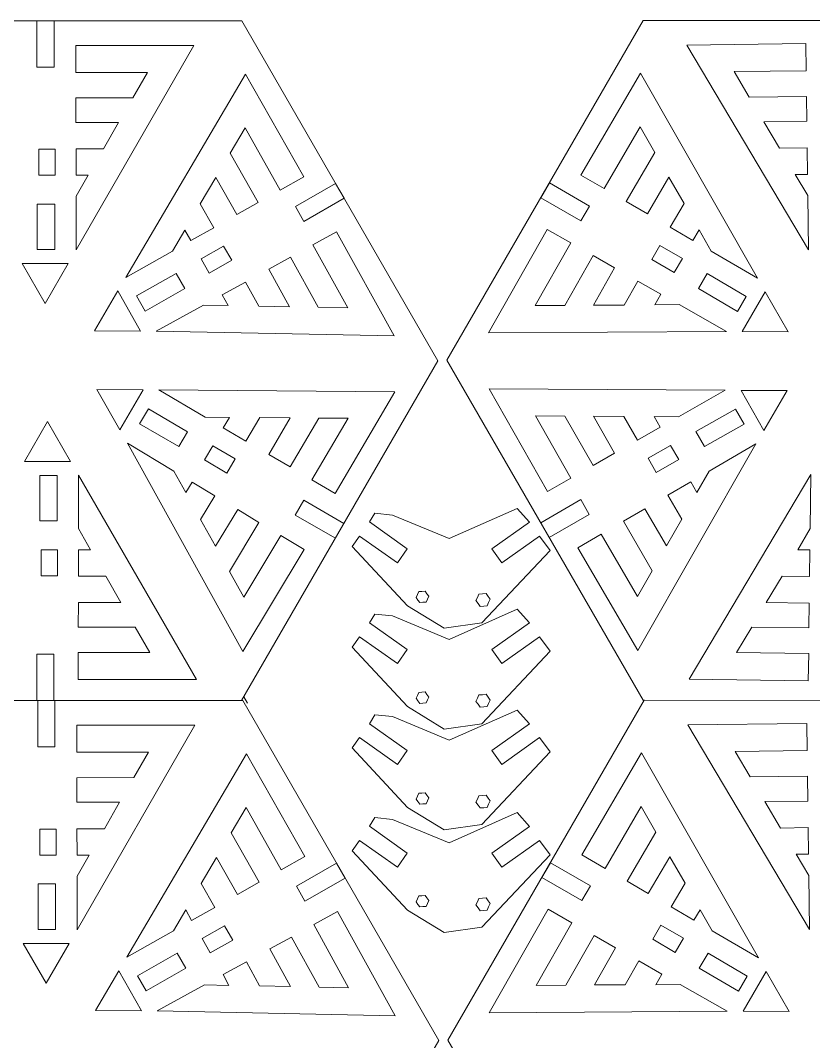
# Model space of a CAD drawing. Header units: inches. Extents: x -12.5 to 16.2, y -9.8 to 11.8.
# Drawn here: x 4.04 to 12, y 0.95 to 11.2 of the extents above; entities that cross this region are included whole.
import ezdxf

# ---------------------------------------------------------------- set-up
doc = ezdxf.new("R2010")
doc.units = ezdxf.units.IN
doc.header["$MEASUREMENT"] = 0
doc.layers.add('frame', color=7, linetype='Continuous')
doc.layers.add('Layer 3', color=7, linetype='Continuous')

msp = doc.modelspace()

# ---------------------------------------------------------------- linework, layer by layer
at = {"layer": 'frame', "color": 1, "lineweight": 9}
for points in [[(4.204, 10.733), (4.376, 10.733), (4.376, 11.197), (4.204, 11.197), (4.204, 10.733)], [(4.202, 4.376), (4.374, 4.376), (4.374, 4.84), (4.202, 4.84), (4.202, 4.376)], [(4.214, 3.911), (4.385, 3.911), (4.385, 4.376), (4.214, 4.376), (4.214, 3.911)]]:
    msp.add_lwpolyline(points, close=True, dxfattribs=at)
at = {"layer": 'frame', "color": 5, "lineweight": 9}
for points in [[(4.223, 9.647), (4.387, 9.647), (4.387, 9.908), (4.223, 9.908), (4.223, 9.647)], [(4.208, 8.902), (4.383, 8.902), (4.383, 9.357), (4.208, 9.357), (4.208, 8.902)], [(4.233, 6.179), (4.407, 6.179), (4.407, 6.635), (4.233, 6.635), (4.233, 6.179)], [(4.247, 5.629), (4.412, 5.629), (4.412, 5.89), (4.247, 5.89), (4.247, 5.629)], [(4.233, 2.825), (4.397, 2.825), (4.397, 3.086), (4.233, 3.086), (4.233, 2.825)], [(4.218, 2.08), (4.392, 2.08), (4.392, 2.536), (4.218, 2.536), (4.218, 2.08)]]:
    msp.add_lwpolyline(points, close=True, dxfattribs=at)
at = {"layer": 'frame', "color": 250, "lineweight": 9}
for points in [[(2.321, 11.198), (2.321, 11.198), (6.259, 11.196), (6.259, 11.196), (6.259, 11.196), (6.259, 11.196), (8.227, 7.785), (8.227, 7.785), (8.227, 7.785), (8.227, 7.785), (6.257, 4.375), (6.257, 4.375), (6.257, 4.375), (6.257, 4.375), (2.318, 4.376), (2.318, 4.376), (2.318, 4.376), (2.318, 4.376), (0.35, 7.788), (0.35, 7.788), (0.35, 7.788), (0.35, 7.788), (2.321, 11.198), (2.321, 11.198)], [(10.288, 11.201), (10.288, 11.201), (14.227, 11.2), (14.227, 11.2), (14.227, 11.2), (14.227, 11.2), (16.195, 7.788), (16.195, 7.788), (16.195, 7.788), (16.195, 7.788), (14.224, 4.378), (14.224, 4.378), (14.224, 4.378), (14.224, 4.378), (10.286, 4.38), (10.286, 4.38), (10.286, 4.38), (10.286, 4.38), (8.318, 7.791), (8.318, 7.791), (8.318, 7.791), (8.318, 7.791), (10.288, 11.201), (10.288, 11.201)], [(2.33, 4.376), (2.33, 4.376), (6.269, 4.375), (6.269, 4.375), (6.269, 4.375), (6.269, 4.375), (8.237, 0.964), (8.237, 0.964), (8.237, 0.964), (8.237, 0.964), (6.266, -2.447), (6.266, -2.447), (6.266, -2.447), (6.266, -2.447), (2.328, -2.445), (2.328, -2.445), (2.328, -2.445), (2.328, -2.445), (0.36, 0.966), (0.36, 0.966), (0.36, 0.966), (0.36, 0.966), (2.33, 4.376), (2.33, 4.376)], [(10.298, 4.38), (10.298, 4.38), (14.236, 4.378), (14.236, 4.378), (14.236, 4.378), (14.236, 4.378), (16.204, 0.967), (16.204, 0.967), (16.204, 0.967), (16.204, 0.967), (14.234, -2.443), (14.234, -2.443), (14.234, -2.443), (14.234, -2.443), (10.296, -2.442), (10.296, -2.442), (10.296, -2.442), (10.296, -2.442), (8.328, 0.969), (8.328, 0.969), (8.328, 0.969), (8.328, 0.969), (10.298, 4.38), (10.298, 4.38)]]:
    msp.add_open_spline(points, degree=3, knots=[0, 0, 0, 0, 0.142857, 0.142857, 0.142857, 0.142857, 0.285714, 0.285714, 0.285714, 0.285714, 0.428571, 0.428571, 0.428571, 0.428571, 0.571429, 0.571429, 0.571429, 0.571429, 0.714286, 0.714286, 0.714286, 0.714286, 1, 1, 1, 1], dxfattribs=at)
for points in [[(6.259, 11.196), (6.259, 11.196), (6.258, 11.195), (6.258, 11.195)], [(10.288, 11.201), (10.288, 11.201), (10.29, 11.198), (10.29, 11.198)], [(6.28, 4.414), (6.28, 4.414), (6.317, 4.35), (6.317, 4.35)], [(6.269, 4.375), (6.269, 4.375), (6.268, 4.373), (6.268, 4.373)], [(10.298, 4.38), (10.298, 4.38), (10.3, 4.377), (10.3, 4.377)]]:
    msp.add_open_spline(points, degree=3, dxfattribs=at)
at = {"layer": 'frame', "color": 5, "lineweight": 9}
for points in [[(10.726, 10.954), (10.726, 10.954), (11.92, 10.968), (11.92, 10.968)], [(11.924, 10.696), (11.924, 10.696), (11.92, 10.968), (11.92, 10.968)], [(5.78, 10.951), (5.78, 10.951), (4.595, 10.949), (4.595, 10.949)], [(4.596, 10.679), (4.596, 10.679), (4.595, 10.949), (4.595, 10.949)], [(5.78, 10.951), (5.78, 10.951), (4.598, 8.898), (4.598, 8.898)], [(10.726, 10.954), (10.726, 10.954), (11.946, 8.9), (11.946, 8.9)], [(6.298, 10.663), (6.298, 10.663), (5.095, 8.622), (5.095, 8.622)], [(6.298, 10.663), (6.298, 10.663), (6.881, 9.632), (6.881, 9.632)], [(10.259, 10.673), (10.259, 10.673), (9.662, 9.649), (9.662, 9.649)], [(10.259, 10.673), (10.259, 10.673), (11.435, 8.616), (11.435, 8.616)], [(4.596, 10.177), (4.596, 10.177), (4.596, 10.424), (4.596, 10.424)], [(4.596, 10.424), (4.596, 10.424), (5.166, 10.424), (5.166, 10.424)], [(11.927, 10.439), (11.927, 10.439), (11.352, 10.431), (11.352, 10.431)], [(11.93, 10.189), (11.93, 10.189), (11.927, 10.439), (11.927, 10.439)], [(4.596, 10.177), (4.596, 10.177), (5.024, 10.177), (5.024, 10.177)], [(5.024, 10.177), (5.024, 10.177), (4.871, 9.912), (4.871, 9.912)], [(11.93, 10.189), (11.93, 10.189), (11.499, 10.184), (11.499, 10.184)], [(11.499, 10.184), (11.499, 10.184), (11.656, 9.919), (11.656, 9.919)], [(4.597, 9.647), (4.597, 9.647), (4.597, 9.912), (4.597, 9.912)], [(4.597, 9.912), (4.597, 9.912), (4.871, 9.912), (4.871, 9.912)], [(6.424, 9.373), (6.424, 9.373), (6.143, 9.87), (6.143, 9.87)], [(10.116, 9.385), (10.116, 9.385), (10.404, 9.877), (10.404, 9.877)], [(11.933, 9.922), (11.933, 9.922), (11.656, 9.919), (11.656, 9.919)], [(11.936, 9.656), (11.936, 9.656), (11.933, 9.922), (11.933, 9.922)], [(4.719, 9.647), (4.719, 9.647), (4.597, 9.436), (4.597, 9.436)], [(4.597, 9.647), (4.597, 9.647), (4.719, 9.647), (4.719, 9.647)], [(9.896, 9.513), (9.896, 9.513), (9.662, 9.649), (9.662, 9.649)], [(11.936, 9.656), (11.936, 9.656), (11.814, 9.654), (11.814, 9.654)], [(11.814, 9.654), (11.814, 9.654), (11.939, 9.443), (11.939, 9.443)], [(5.998, 9.624), (5.998, 9.624), (5.843, 9.36), (5.843, 9.36)], [(6.209, 9.252), (6.209, 9.252), (5.998, 9.624), (5.998, 9.624)], [(6.646, 9.499), (6.646, 9.499), (6.881, 9.632), (6.881, 9.632)], [(10.33, 9.26), (10.33, 9.26), (10.545, 9.629), (10.545, 9.629)], [(10.545, 9.629), (10.545, 9.629), (10.697, 9.364), (10.697, 9.364)], [(4.598, 8.898), (4.598, 8.898), (4.597, 9.436), (4.597, 9.436)], [(11.946, 8.9), (11.946, 8.9), (11.939, 9.443), (11.939, 9.443)], [(5.978, 9.121), (5.978, 9.121), (5.843, 9.36), (5.843, 9.36)], [(6.209, 9.252), (6.209, 9.252), (6.424, 9.373), (6.424, 9.373)], [(10.33, 9.26), (10.33, 9.26), (10.116, 9.385), (10.116, 9.385)], [(10.559, 9.127), (10.559, 9.127), (10.697, 9.364), (10.697, 9.364)], [(5.748, 8.991), (5.748, 8.991), (5.978, 9.121), (5.978, 9.121)], [(10.787, 8.993), (10.787, 8.993), (10.559, 9.127), (10.559, 9.127)], [(5.688, 9.097), (5.688, 9.097), (5.564, 8.887), (5.564, 8.887)], [(5.748, 8.991), (5.748, 8.991), (5.688, 9.097), (5.688, 9.097)], [(6.974, 8.949), (6.974, 8.949), (7.212, 9.081), (7.212, 9.081)], [(7.788, 8.035), (7.788, 8.035), (7.212, 9.081), (7.212, 9.081)], [(8.734, 8.065), (8.734, 8.065), (9.324, 9.103), (9.324, 9.103)], [(9.561, 8.968), (9.561, 8.968), (9.324, 9.103), (9.324, 9.103)], [(10.787, 8.993), (10.787, 8.993), (10.848, 9.099), (10.848, 9.099)], [(10.848, 9.099), (10.848, 9.099), (10.969, 8.887), (10.969, 8.887)], [(5.095, 8.622), (5.095, 8.622), (5.564, 8.887), (5.564, 8.887)], [(6.53, 8.705), (6.53, 8.705), (6.748, 8.825), (6.748, 8.825)], [(6.748, 8.825), (6.748, 8.825), (7.025, 8.322), (7.025, 8.322)], [(9.785, 8.841), (9.785, 8.841), (9.5, 8.341), (9.5, 8.341)], [(10.001, 8.718), (10.001, 8.718), (9.785, 8.841), (9.785, 8.841)], [(11.435, 8.616), (11.435, 8.616), (10.969, 8.887), (10.969, 8.887)], [(4.057, 8.761), (4.057, 8.761), (4.288, 8.36), (4.288, 8.36)], [(4.057, 8.761), (4.057, 8.761), (4.519, 8.761), (4.519, 8.761)], [(4.519, 8.761), (4.519, 8.761), (4.288, 8.36), (4.288, 8.36)], [(10.001, 8.718), (10.001, 8.718), (9.788, 8.343), (9.788, 8.343)], [(6.53, 8.705), (6.53, 8.705), (6.738, 8.327), (6.738, 8.327)], [(6.062, 8.447), (6.062, 8.447), (6.296, 8.576), (6.296, 8.576)], [(6.296, 8.576), (6.296, 8.576), (6.43, 8.333), (6.43, 8.333)], [(10.233, 8.586), (10.233, 8.586), (10.096, 8.345), (10.096, 8.345)], [(10.465, 8.454), (10.465, 8.454), (10.233, 8.586), (10.233, 8.586)], [(5.015, 8.486), (5.015, 8.486), (4.781, 8.087), (4.781, 8.087)], [(5.243, 8.084), (5.243, 8.084), (5.015, 8.486), (5.015, 8.486)], [(6.062, 8.447), (6.062, 8.447), (6.122, 8.34), (6.122, 8.34)], [(10.465, 8.454), (10.465, 8.454), (10.404, 8.347), (10.404, 8.347)], [(11.279, 8.079), (11.279, 8.079), (11.513, 8.478), (11.513, 8.478)], [(11.513, 8.478), (11.513, 8.478), (11.742, 8.076), (11.742, 8.076)], [(5.401, 8.082), (5.401, 8.082), (5.876, 8.344), (5.876, 8.344)], [(6.122, 8.34), (6.122, 8.34), (5.876, 8.344), (5.876, 8.344)], [(6.738, 8.327), (6.738, 8.327), (6.43, 8.333), (6.43, 8.333)], [(9.788, 8.343), (9.788, 8.343), (10.096, 8.345), (10.096, 8.345)], [(10.404, 8.347), (10.404, 8.347), (10.65, 8.349), (10.65, 8.349)], [(11.122, 8.08), (11.122, 8.08), (10.65, 8.349), (10.65, 8.349)], [(5.243, 8.084), (5.243, 8.084), (4.781, 8.087), (4.781, 8.087)], [(7.788, 8.035), (7.788, 8.035), (5.401, 8.082), (5.401, 8.082)], [(8.734, 8.065), (8.734, 8.065), (11.122, 8.08), (11.122, 8.08)], [(11.279, 8.079), (11.279, 8.079), (11.742, 8.076), (11.742, 8.076)], [(5.036, 7.094), (5.036, 7.094), (4.807, 7.496), (4.807, 7.496)], [(5.27, 7.493), (5.27, 7.493), (4.807, 7.496), (4.807, 7.496)], [(5.036, 7.094), (5.036, 7.094), (5.27, 7.493), (5.27, 7.493)], [(7.797, 7.475), (7.797, 7.475), (5.428, 7.493), (5.428, 7.493)], [(5.428, 7.493), (5.428, 7.493), (5.892, 7.22), (5.892, 7.22)], [(8.742, 7.505), (8.742, 7.505), (11.111, 7.49), (11.111, 7.49)], [(8.742, 7.505), (8.742, 7.505), (9.328, 6.475), (9.328, 6.475)], [(11.111, 7.49), (11.111, 7.49), (10.643, 7.224), (10.643, 7.224)], [(11.269, 7.489), (11.269, 7.489), (11.731, 7.486), (11.731, 7.486)], [(11.497, 7.087), (11.497, 7.087), (11.269, 7.489), (11.269, 7.489)], [(11.497, 7.087), (11.497, 7.087), (11.731, 7.486), (11.731, 7.486)], [(7.797, 7.475), (7.797, 7.475), (7.197, 6.454), (7.197, 6.454)], [(4.081, 6.776), (4.081, 6.776), (4.312, 7.177), (4.312, 7.177)], [(4.543, 6.776), (4.543, 6.776), (4.312, 7.177), (4.312, 7.177)], [(6.136, 7.218), (6.136, 7.218), (5.892, 7.22), (5.892, 7.22)], [(6.074, 7.113), (6.074, 7.113), (6.136, 7.218), (6.136, 7.218)], [(6.302, 6.979), (6.302, 6.979), (6.441, 7.216), (6.441, 7.216)], [(6.747, 7.214), (6.747, 7.214), (6.441, 7.216), (6.441, 7.216)], [(6.531, 6.845), (6.531, 6.845), (6.747, 7.214), (6.747, 7.214)], [(6.744, 6.72), (6.744, 6.72), (7.033, 7.211), (7.033, 7.211)], [(9.784, 6.735), (9.784, 6.735), (9.502, 7.231), (9.502, 7.231)], [(9.788, 7.229), (9.788, 7.229), (10.094, 7.227), (10.094, 7.227)], [(9.999, 6.858), (9.999, 6.858), (9.788, 7.229), (9.788, 7.229)], [(10.229, 6.989), (10.229, 6.989), (10.094, 7.227), (10.094, 7.227)], [(10.399, 7.225), (10.399, 7.225), (10.643, 7.224), (10.643, 7.224)], [(10.459, 7.119), (10.459, 7.119), (10.399, 7.225), (10.399, 7.225)], [(6.074, 7.113), (6.074, 7.113), (6.302, 6.979), (6.302, 6.979)], [(10.459, 7.119), (10.459, 7.119), (10.229, 6.989), (10.229, 6.989)], [(6.27, 4.868), (6.27, 4.868), (5.114, 6.958), (5.114, 6.958)], [(5.114, 6.958), (5.114, 6.958), (5.579, 6.678), (5.579, 6.678)], [(10.233, 4.877), (10.233, 4.877), (11.417, 6.951), (11.417, 6.951)], [(11.417, 6.951), (11.417, 6.951), (10.948, 6.677), (10.948, 6.677)], [(4.081, 6.776), (4.081, 6.776), (4.543, 6.776), (4.543, 6.776)], [(6.531, 6.845), (6.531, 6.845), (6.744, 6.72), (6.744, 6.72)], [(9.999, 6.858), (9.999, 6.858), (9.784, 6.735), (9.784, 6.735)], [(5.698, 6.463), (5.698, 6.463), (5.579, 6.678), (5.579, 6.678)], [(10.827, 6.464), (10.827, 6.464), (10.948, 6.677), (10.948, 6.677)], [(5.804, 4.586), (5.804, 4.586), (4.622, 6.639), (4.622, 6.639)], [(4.622, 6.639), (4.622, 6.639), (4.622, 6.101), (4.622, 6.101)], [(5.762, 6.568), (5.762, 6.568), (5.698, 6.463), (5.698, 6.463)], [(5.762, 6.568), (5.762, 6.568), (5.99, 6.43), (5.99, 6.43)], [(6.964, 6.59), (6.964, 6.59), (7.197, 6.454), (7.197, 6.454)], [(9.562, 6.609), (9.562, 6.609), (9.328, 6.475), (9.328, 6.475)], [(10.765, 6.57), (10.765, 6.57), (10.534, 6.436), (10.534, 6.436)], [(10.75, 4.59), (10.75, 4.59), (11.97, 6.643), (11.97, 6.643)], [(10.765, 6.57), (10.765, 6.57), (10.827, 6.464), (10.827, 6.464)], [(11.97, 6.643), (11.97, 6.643), (11.963, 6.101), (11.963, 6.101)], [(5.99, 6.43), (5.99, 6.43), (5.847, 6.193), (5.847, 6.193)], [(10.534, 6.436), (10.534, 6.436), (10.674, 6.197), (10.674, 6.197)], [(6.219, 6.293), (6.219, 6.293), (5.997, 5.924), (5.997, 5.924)], [(6.219, 6.293), (6.219, 6.293), (6.432, 6.164), (6.432, 6.164)], [(10.304, 6.301), (10.304, 6.301), (10.089, 6.176), (10.089, 6.176)], [(10.304, 6.301), (10.304, 6.301), (10.521, 5.929), (10.521, 5.929)], [(5.997, 5.924), (5.997, 5.924), (5.847, 6.193), (5.847, 6.193)], [(6.432, 6.164), (6.432, 6.164), (6.136, 5.672), (6.136, 5.672)], [(10.089, 6.176), (10.089, 6.176), (10.378, 5.679), (10.378, 5.679)], [(10.521, 5.929), (10.521, 5.929), (10.674, 6.197), (10.674, 6.197)], [(4.743, 5.89), (4.743, 5.89), (4.622, 6.101), (4.622, 6.101)], [(9.866, 6.046), (9.866, 6.046), (9.631, 5.909), (9.631, 5.909)], [(11.838, 5.889), (11.838, 5.889), (11.963, 6.101), (11.963, 6.101)], [(6.653, 6.031), (6.653, 6.031), (6.886, 5.891), (6.886, 5.891)], [(4.621, 5.89), (4.621, 5.89), (4.621, 5.625), (4.621, 5.625)], [(4.621, 5.89), (4.621, 5.89), (4.743, 5.89), (4.743, 5.89)], [(6.27, 4.868), (6.27, 4.868), (6.886, 5.891), (6.886, 5.891)], [(10.233, 4.877), (10.233, 4.877), (9.631, 5.909), (9.631, 5.909)], [(11.96, 5.888), (11.96, 5.888), (11.838, 5.889), (11.838, 5.889)], [(11.96, 5.888), (11.96, 5.888), (11.957, 5.621), (11.957, 5.621)], [(4.621, 5.625), (4.621, 5.625), (4.895, 5.625), (4.895, 5.625)], [(5.048, 5.36), (5.048, 5.36), (4.895, 5.625), (4.895, 5.625)], [(11.523, 5.36), (11.523, 5.36), (11.681, 5.625), (11.681, 5.625)], [(11.957, 5.621), (11.957, 5.621), (11.681, 5.625), (11.681, 5.625)], [(4.621, 5.36), (4.621, 5.36), (4.62, 5.113), (4.62, 5.113)], [(4.621, 5.36), (4.621, 5.36), (5.048, 5.36), (5.048, 5.36)], [(11.954, 5.354), (11.954, 5.354), (11.523, 5.36), (11.523, 5.36)], [(11.954, 5.354), (11.954, 5.354), (11.951, 5.105), (11.951, 5.105)], [(4.62, 5.113), (4.62, 5.113), (5.19, 5.113), (5.19, 5.113)], [(11.951, 5.105), (11.951, 5.105), (11.376, 5.112), (11.376, 5.112)], [(4.62, 4.858), (4.62, 4.858), (4.619, 4.588), (4.619, 4.588)], [(11.948, 4.848), (11.948, 4.848), (11.944, 4.575), (11.944, 4.575)], [(5.804, 4.586), (5.804, 4.586), (4.619, 4.588), (4.619, 4.588)], [(10.75, 4.59), (10.75, 4.59), (11.944, 4.575), (11.944, 4.575)], [(5.789, 4.129), (5.789, 4.129), (4.605, 4.128), (4.605, 4.128)], [(4.605, 3.858), (4.605, 3.858), (4.605, 4.128), (4.605, 4.128)], [(5.789, 4.129), (5.789, 4.129), (4.608, 2.076), (4.608, 2.076)], [(10.736, 4.132), (10.736, 4.132), (11.93, 4.147), (11.93, 4.147)], [(10.736, 4.132), (10.736, 4.132), (11.955, 2.079), (11.955, 2.079)], [(11.933, 3.875), (11.933, 3.875), (11.93, 4.147), (11.93, 4.147)], [(6.308, 3.841), (6.308, 3.841), (5.105, 1.801), (5.105, 1.801)], [(6.308, 3.841), (6.308, 3.841), (6.891, 2.81), (6.891, 2.81)], [(10.269, 3.851), (10.269, 3.851), (9.672, 2.828), (9.672, 2.828)], [(10.269, 3.851), (10.269, 3.851), (11.444, 1.794), (11.444, 1.794)], [(4.606, 3.602), (4.606, 3.602), (5.176, 3.603), (5.176, 3.603)], [(4.606, 3.355), (4.606, 3.355), (4.606, 3.602), (4.606, 3.602)], [(11.936, 3.617), (11.936, 3.617), (11.362, 3.61), (11.362, 3.61)], [(11.939, 3.368), (11.939, 3.368), (11.936, 3.617), (11.936, 3.617)], [(4.606, 3.355), (4.606, 3.355), (5.033, 3.356), (5.033, 3.356)], [(5.033, 3.356), (5.033, 3.356), (4.881, 3.09), (4.881, 3.09)], [(11.939, 3.368), (11.939, 3.368), (11.508, 3.363), (11.508, 3.363)], [(11.508, 3.363), (11.508, 3.363), (11.666, 3.097), (11.666, 3.097)], [(4.607, 2.826), (4.607, 2.826), (4.606, 3.09), (4.606, 3.09)], [(4.606, 3.09), (4.606, 3.09), (4.881, 3.09), (4.881, 3.09)], [(11.943, 3.101), (11.943, 3.101), (11.666, 3.097), (11.666, 3.097)], [(11.946, 2.834), (11.946, 2.834), (11.943, 3.101), (11.943, 3.101)], [(6.433, 2.552), (6.433, 2.552), (6.153, 3.048), (6.153, 3.048)], [(10.126, 2.563), (10.126, 2.563), (10.413, 3.056), (10.413, 3.056)], [(4.729, 2.826), (4.729, 2.826), (4.607, 2.615), (4.607, 2.615)], [(4.607, 2.826), (4.607, 2.826), (4.729, 2.826), (4.729, 2.826)], [(6.008, 2.802), (6.008, 2.802), (5.853, 2.539), (5.853, 2.539)], [(6.218, 2.43), (6.218, 2.43), (6.008, 2.802), (6.008, 2.802)], [(6.656, 2.677), (6.656, 2.677), (6.891, 2.81), (6.891, 2.81)], [(9.905, 2.692), (9.905, 2.692), (9.672, 2.828), (9.672, 2.828)], [(10.339, 2.439), (10.339, 2.439), (10.555, 2.808), (10.555, 2.808)], [(10.555, 2.808), (10.555, 2.808), (10.707, 2.542), (10.707, 2.542)], [(11.946, 2.834), (11.946, 2.834), (11.823, 2.833), (11.823, 2.833)], [(11.823, 2.833), (11.823, 2.833), (11.949, 2.622), (11.949, 2.622)], [(4.608, 2.076), (4.608, 2.076), (4.607, 2.615), (4.607, 2.615)], [(10.339, 2.439), (10.339, 2.439), (10.126, 2.563), (10.126, 2.563)], [(11.955, 2.079), (11.955, 2.079), (11.949, 2.622), (11.949, 2.622)], [(5.988, 2.3), (5.988, 2.3), (5.853, 2.539), (5.853, 2.539)], [(6.218, 2.43), (6.218, 2.43), (6.433, 2.552), (6.433, 2.552)], [(10.568, 2.305), (10.568, 2.305), (10.707, 2.542), (10.707, 2.542)], [(5.697, 2.276), (5.697, 2.276), (5.574, 2.066), (5.574, 2.066)], [(5.757, 2.169), (5.757, 2.169), (5.697, 2.276), (5.697, 2.276)], [(5.757, 2.169), (5.757, 2.169), (5.988, 2.3), (5.988, 2.3)], [(6.983, 2.128), (6.983, 2.128), (7.222, 2.259), (7.222, 2.259)], [(7.798, 1.213), (7.798, 1.213), (7.222, 2.259), (7.222, 2.259)], [(8.743, 1.243), (8.743, 1.243), (9.334, 2.281), (9.334, 2.281)], [(9.57, 2.147), (9.57, 2.147), (9.334, 2.281), (9.334, 2.281)], [(10.797, 2.172), (10.797, 2.172), (10.568, 2.305), (10.568, 2.305)], [(10.797, 2.172), (10.797, 2.172), (10.858, 2.277), (10.858, 2.277)], [(10.858, 2.277), (10.858, 2.277), (10.979, 2.066), (10.979, 2.066)], [(5.105, 1.801), (5.105, 1.801), (5.574, 2.066), (5.574, 2.066)], [(11.444, 1.794), (11.444, 1.794), (10.979, 2.066), (10.979, 2.066)], [(6.54, 1.883), (6.54, 1.883), (6.758, 2.003), (6.758, 2.003)], [(6.758, 2.003), (6.758, 2.003), (7.035, 1.5), (7.035, 1.5)], [(9.794, 2.019), (9.794, 2.019), (9.51, 1.52), (9.51, 1.52)], [(10.011, 1.896), (10.011, 1.896), (9.794, 2.019), (9.794, 2.019)], [(4.066, 1.939), (4.066, 1.939), (4.298, 1.539), (4.298, 1.539)], [(4.066, 1.939), (4.066, 1.939), (4.529, 1.939), (4.529, 1.939)], [(4.529, 1.939), (4.529, 1.939), (4.298, 1.539), (4.298, 1.539)], [(6.54, 1.883), (6.54, 1.883), (6.748, 1.506), (6.748, 1.506)], [(10.011, 1.896), (10.011, 1.896), (9.798, 1.522), (9.798, 1.522)], [(6.072, 1.626), (6.072, 1.626), (6.306, 1.754), (6.306, 1.754)], [(6.306, 1.754), (6.306, 1.754), (6.439, 1.512), (6.439, 1.512)], [(10.243, 1.764), (10.243, 1.764), (10.106, 1.523), (10.106, 1.523)], [(10.475, 1.632), (10.475, 1.632), (10.243, 1.764), (10.243, 1.764)], [(5.025, 1.664), (5.025, 1.664), (4.791, 1.265), (4.791, 1.265)], [(5.253, 1.262), (5.253, 1.262), (5.025, 1.664), (5.025, 1.664)], [(11.289, 1.258), (11.289, 1.258), (11.522, 1.657), (11.522, 1.657)], [(11.522, 1.657), (11.522, 1.657), (11.751, 1.255), (11.751, 1.255)], [(6.072, 1.626), (6.072, 1.626), (6.131, 1.518), (6.131, 1.518)], [(10.475, 1.632), (10.475, 1.632), (10.414, 1.525), (10.414, 1.525)], [(5.41, 1.261), (5.41, 1.261), (5.886, 1.523), (5.886, 1.523)], [(6.131, 1.518), (6.131, 1.518), (5.886, 1.523), (5.886, 1.523)], [(6.748, 1.506), (6.748, 1.506), (6.439, 1.512), (6.439, 1.512)], [(9.798, 1.522), (9.798, 1.522), (10.106, 1.523), (10.106, 1.523)], [(10.414, 1.525), (10.414, 1.525), (10.66, 1.527), (10.66, 1.527)], [(11.131, 1.259), (11.131, 1.259), (10.66, 1.527), (10.66, 1.527)], [(5.253, 1.262), (5.253, 1.262), (4.791, 1.265), (4.791, 1.265)], [(7.798, 1.213), (7.798, 1.213), (5.41, 1.261), (5.41, 1.261)], [(8.743, 1.243), (8.743, 1.243), (11.131, 1.259), (11.131, 1.259)], [(11.289, 1.258), (11.289, 1.258), (11.751, 1.255), (11.751, 1.255)]]:
    msp.add_open_spline(points, degree=3, dxfattribs=at)
for points, knots in [([(4.596, 10.679), (4.596, 10.679), (5.313, 10.68), (5.313, 10.68), (5.313, 10.68), (5.313, 10.68), (5.166, 10.424), (5.166, 10.424)], [0, 0, 0, 0, 0.333333, 0.333333, 0.333333, 0.333333, 1, 1, 1, 1]), ([(11.924, 10.696), (11.924, 10.696), (11.2, 10.687), (11.2, 10.687), (11.2, 10.687), (11.2, 10.687), (11.352, 10.431), (11.352, 10.431)], [0, 0, 0, 0, 0.333333, 0.333333, 0.333333, 0.333333, 1, 1, 1, 1]), ([(6.646, 9.499), (6.646, 9.499), (6.293, 10.124), (6.293, 10.124), (6.293, 10.124), (6.293, 10.124), (6.143, 9.87), (6.143, 9.87)], [0, 0, 0, 0, 0.333333, 0.333333, 0.333333, 0.333333, 1, 1, 1, 1]), ([(9.896, 9.513), (9.896, 9.513), (10.257, 10.133), (10.257, 10.133), (10.257, 10.133), (10.257, 10.133), (10.404, 9.877), (10.404, 9.877)], [0, 0, 0, 0, 0.333333, 0.333333, 0.333333, 0.333333, 1, 1, 1, 1]), ([(5.932, 8.665), (5.932, 8.665), (5.851, 8.808), (5.851, 8.808), (5.851, 8.808), (5.851, 8.808), (6.078, 8.937), (6.078, 8.937), (6.078, 8.937), (6.078, 8.937), (6.159, 8.794), (6.159, 8.794), (6.159, 8.794), (6.159, 8.794), (5.932, 8.665), (5.932, 8.665)], [0, 0, 0, 0, 0.2, 0.2, 0.2, 0.2, 0.4, 0.4, 0.4, 0.4, 0.6, 0.6, 0.6, 0.6, 1, 1, 1, 1]), ([(6.974, 8.949), (6.974, 8.949), (7.323, 8.316), (7.323, 8.316), (7.323, 8.316), (7.323, 8.316), (7.025, 8.322), (7.025, 8.322)], [0, 0, 0, 0, 0.333333, 0.333333, 0.333333, 0.333333, 1, 1, 1, 1]), ([(9.561, 8.968), (9.561, 8.968), (9.203, 8.339), (9.203, 8.339), (9.203, 8.339), (9.203, 8.339), (9.5, 8.341), (9.5, 8.341)], [0, 0, 0, 0, 0.333333, 0.333333, 0.333333, 0.333333, 1, 1, 1, 1]), ([(10.598, 8.67), (10.598, 8.67), (10.681, 8.812), (10.681, 8.812), (10.681, 8.812), (10.681, 8.812), (10.456, 8.944), (10.456, 8.944), (10.456, 8.944), (10.456, 8.944), (10.373, 8.802), (10.373, 8.802), (10.373, 8.802), (10.373, 8.802), (10.598, 8.67), (10.598, 8.67)], [0, 0, 0, 0, 0.2, 0.2, 0.2, 0.2, 0.4, 0.4, 0.4, 0.4, 0.6, 0.6, 0.6, 0.6, 1, 1, 1, 1]), ([(5.291, 8.285), (5.291, 8.285), (5.205, 8.437), (5.205, 8.437), (5.205, 8.437), (5.205, 8.437), (5.602, 8.661), (5.602, 8.661), (5.602, 8.661), (5.602, 8.661), (5.688, 8.51), (5.688, 8.51), (5.688, 8.51), (5.688, 8.51), (5.291, 8.285), (5.291, 8.285)], [0, 0, 0, 0, 0.2, 0.2, 0.2, 0.2, 0.4, 0.4, 0.4, 0.4, 0.6, 0.6, 0.6, 0.6, 1, 1, 1, 1]), ([(11.234, 8.281), (11.234, 8.281), (11.322, 8.432), (11.322, 8.432), (11.322, 8.432), (11.322, 8.432), (10.929, 8.662), (10.929, 8.662), (10.929, 8.662), (10.929, 8.662), (10.841, 8.512), (10.841, 8.512), (10.841, 8.512), (10.841, 8.512), (11.234, 8.281), (11.234, 8.281)], [0, 0, 0, 0, 0.2, 0.2, 0.2, 0.2, 0.4, 0.4, 0.4, 0.4, 0.6, 0.6, 0.6, 0.6, 1, 1, 1, 1]), ([(5.235, 7.154), (5.235, 7.154), (5.323, 7.304), (5.323, 7.304), (5.323, 7.304), (5.323, 7.304), (5.716, 7.074), (5.716, 7.074), (5.716, 7.074), (5.716, 7.074), (5.628, 6.924), (5.628, 6.924), (5.628, 6.924), (5.628, 6.924), (5.235, 7.154), (5.235, 7.154)], [0, 0, 0, 0, 0.2, 0.2, 0.2, 0.2, 0.4, 0.4, 0.4, 0.4, 0.6, 0.6, 0.6, 0.6, 1, 1, 1, 1]), ([(11.3, 7.149), (11.3, 7.149), (11.214, 7.301), (11.214, 7.301), (11.214, 7.301), (11.214, 7.301), (10.817, 7.076), (10.817, 7.076), (10.817, 7.076), (10.817, 7.076), (10.903, 6.924), (10.903, 6.924), (10.903, 6.924), (10.903, 6.924), (11.3, 7.149), (11.3, 7.149)], [0, 0, 0, 0, 0.2, 0.2, 0.2, 0.2, 0.4, 0.4, 0.4, 0.4, 0.6, 0.6, 0.6, 0.6, 1, 1, 1, 1]), ([(6.964, 6.59), (6.964, 6.59), (7.328, 7.209), (7.328, 7.209), (7.328, 7.209), (7.328, 7.209), (7.033, 7.211), (7.033, 7.211)], [0, 0, 0, 0, 0.333333, 0.333333, 0.333333, 0.333333, 1, 1, 1, 1]), ([(9.562, 6.609), (9.562, 6.609), (9.207, 7.233), (9.207, 7.233), (9.207, 7.233), (9.207, 7.233), (9.502, 7.231), (9.502, 7.231)], [0, 0, 0, 0, 0.333333, 0.333333, 0.333333, 0.333333, 1, 1, 1, 1]), ([(5.885, 6.79), (5.885, 6.79), (5.968, 6.932), (5.968, 6.932), (5.968, 6.932), (5.968, 6.932), (6.194, 6.8), (6.194, 6.8), (6.194, 6.8), (6.194, 6.8), (6.11, 6.658), (6.11, 6.658), (6.11, 6.658), (6.11, 6.658), (5.885, 6.79), (5.885, 6.79)], [0, 0, 0, 0, 0.2, 0.2, 0.2, 0.2, 0.4, 0.4, 0.4, 0.4, 0.6, 0.6, 0.6, 0.6, 1, 1, 1, 1]), ([(10.644, 6.794), (10.644, 6.794), (10.563, 6.937), (10.563, 6.937), (10.563, 6.937), (10.563, 6.937), (10.336, 6.808), (10.336, 6.808), (10.336, 6.808), (10.336, 6.808), (10.417, 6.665), (10.417, 6.665), (10.417, 6.665), (10.417, 6.665), (10.644, 6.794), (10.644, 6.794)], [0, 0, 0, 0, 0.2, 0.2, 0.2, 0.2, 0.4, 0.4, 0.4, 0.4, 0.6, 0.6, 0.6, 0.6, 1, 1, 1, 1]), ([(9.866, 6.046), (9.866, 6.046), (10.231, 5.421), (10.231, 5.421), (10.231, 5.421), (10.231, 5.421), (10.378, 5.679), (10.378, 5.679)], [0, 0, 0, 0, 0.333333, 0.333333, 0.333333, 0.333333, 1, 1, 1, 1]), ([(6.653, 6.031), (6.653, 6.031), (6.28, 5.412), (6.28, 5.412), (6.28, 5.412), (6.28, 5.412), (6.136, 5.672), (6.136, 5.672)], [0, 0, 0, 0, 0.333333, 0.333333, 0.333333, 0.333333, 1, 1, 1, 1]), ([(4.62, 4.858), (4.62, 4.858), (5.337, 4.857), (5.337, 4.857), (5.337, 4.857), (5.337, 4.857), (5.19, 5.113), (5.19, 5.113)], [0, 0, 0, 0, 0.333333, 0.333333, 0.333333, 0.333333, 1, 1, 1, 1]), ([(11.948, 4.848), (11.948, 4.848), (11.224, 4.857), (11.224, 4.857), (11.224, 4.857), (11.224, 4.857), (11.376, 5.112), (11.376, 5.112)], [0, 0, 0, 0, 0.333333, 0.333333, 0.333333, 0.333333, 1, 1, 1, 1]), ([(4.605, 3.858), (4.605, 3.858), (5.323, 3.859), (5.323, 3.859), (5.323, 3.859), (5.323, 3.859), (5.176, 3.603), (5.176, 3.603)], [0, 0, 0, 0, 0.333333, 0.333333, 0.333333, 0.333333, 1, 1, 1, 1]), ([(11.933, 3.875), (11.933, 3.875), (11.21, 3.866), (11.21, 3.866), (11.21, 3.866), (11.21, 3.866), (11.362, 3.61), (11.362, 3.61)], [0, 0, 0, 0, 0.333333, 0.333333, 0.333333, 0.333333, 1, 1, 1, 1]), ([(6.656, 2.677), (6.656, 2.677), (6.303, 3.302), (6.303, 3.302), (6.303, 3.302), (6.303, 3.302), (6.153, 3.048), (6.153, 3.048)], [0, 0, 0, 0, 0.333333, 0.333333, 0.333333, 0.333333, 1, 1, 1, 1]), ([(9.905, 2.692), (9.905, 2.692), (10.267, 3.312), (10.267, 3.312), (10.267, 3.312), (10.267, 3.312), (10.413, 3.056), (10.413, 3.056)], [0, 0, 0, 0, 0.333333, 0.333333, 0.333333, 0.333333, 1, 1, 1, 1]), ([(5.942, 1.844), (5.942, 1.844), (5.861, 1.987), (5.861, 1.987), (5.861, 1.987), (5.861, 1.987), (6.088, 2.116), (6.088, 2.116), (6.088, 2.116), (6.088, 2.116), (6.169, 1.973), (6.169, 1.973), (6.169, 1.973), (6.169, 1.973), (5.942, 1.844), (5.942, 1.844)], [0, 0, 0, 0, 0.2, 0.2, 0.2, 0.2, 0.4, 0.4, 0.4, 0.4, 0.6, 0.6, 0.6, 0.6, 1, 1, 1, 1]), ([(6.983, 2.128), (6.983, 2.128), (7.332, 1.494), (7.332, 1.494), (7.332, 1.494), (7.332, 1.494), (7.035, 1.5), (7.035, 1.5)], [0, 0, 0, 0, 0.333333, 0.333333, 0.333333, 0.333333, 1, 1, 1, 1]), ([(9.57, 2.147), (9.57, 2.147), (9.213, 1.518), (9.213, 1.518), (9.213, 1.518), (9.213, 1.518), (9.51, 1.52), (9.51, 1.52)], [0, 0, 0, 0, 0.333333, 0.333333, 0.333333, 0.333333, 1, 1, 1, 1]), ([(10.608, 1.849), (10.608, 1.849), (10.691, 1.991), (10.691, 1.991), (10.691, 1.991), (10.691, 1.991), (10.466, 2.123), (10.466, 2.123), (10.466, 2.123), (10.466, 2.123), (10.383, 1.981), (10.383, 1.981), (10.383, 1.981), (10.383, 1.981), (10.608, 1.849), (10.608, 1.849)], [0, 0, 0, 0, 0.2, 0.2, 0.2, 0.2, 0.4, 0.4, 0.4, 0.4, 0.6, 0.6, 0.6, 0.6, 1, 1, 1, 1]), ([(5.301, 1.464), (5.301, 1.464), (5.215, 1.615), (5.215, 1.615), (5.215, 1.615), (5.215, 1.615), (5.611, 1.84), (5.611, 1.84), (5.611, 1.84), (5.611, 1.84), (5.697, 1.689), (5.697, 1.689), (5.697, 1.689), (5.697, 1.689), (5.301, 1.464), (5.301, 1.464)], [0, 0, 0, 0, 0.2, 0.2, 0.2, 0.2, 0.4, 0.4, 0.4, 0.4, 0.6, 0.6, 0.6, 0.6, 1, 1, 1, 1]), ([(11.244, 1.46), (11.244, 1.46), (11.332, 1.61), (11.332, 1.61), (11.332, 1.61), (11.332, 1.61), (10.938, 1.84), (10.938, 1.84), (10.938, 1.84), (10.938, 1.84), (10.85, 1.69), (10.85, 1.69), (10.85, 1.69), (10.85, 1.69), (11.244, 1.46), (11.244, 1.46)], [0, 0, 0, 0, 0.2, 0.2, 0.2, 0.2, 0.4, 0.4, 0.4, 0.4, 0.6, 0.6, 0.6, 0.6, 1, 1, 1, 1])]:
    msp.add_open_spline(points, degree=3, knots=knots, dxfattribs=at)
at = {"layer": 'frame', "color": 1, "lineweight": 9}
for points in [[(7.2, 9.565), (7.2, 9.565), (7.286, 9.416), (7.286, 9.416), (7.286, 9.416), (7.286, 9.416), (6.884, 9.184), (6.884, 9.184), (6.884, 9.184), (6.884, 9.184), (6.798, 9.333), (6.798, 9.333), (6.798, 9.333), (6.798, 9.333), (7.2, 9.565), (7.2, 9.565)], [(9.748, 9.338), (9.748, 9.338), (9.662, 9.19), (9.662, 9.19), (9.662, 9.19), (9.662, 9.19), (9.26, 9.422), (9.26, 9.422), (9.26, 9.422), (9.26, 9.422), (9.346, 9.57), (9.346, 9.57), (9.346, 9.57), (9.346, 9.57), (9.748, 9.338), (9.748, 9.338)], [(7.285, 6.154), (7.285, 6.154), (7.199, 6.006), (7.199, 6.006), (7.199, 6.006), (7.199, 6.006), (6.797, 6.238), (6.797, 6.238), (6.797, 6.238), (6.797, 6.238), (6.883, 6.386), (6.883, 6.386), (6.883, 6.386), (6.883, 6.386), (7.285, 6.154), (7.285, 6.154)], [(9.661, 6.392), (9.661, 6.392), (9.747, 6.243), (9.747, 6.243), (9.747, 6.243), (9.747, 6.243), (9.345, 6.011), (9.345, 6.011), (9.345, 6.011), (9.345, 6.011), (9.259, 6.16), (9.259, 6.16), (9.259, 6.16), (9.259, 6.16), (9.661, 6.392), (9.661, 6.392)], [(7.21, 2.744), (7.21, 2.744), (7.296, 2.595), (7.296, 2.595), (7.296, 2.595), (7.296, 2.595), (6.894, 2.363), (6.894, 2.363), (6.894, 2.363), (6.894, 2.363), (6.808, 2.512), (6.808, 2.512), (6.808, 2.512), (6.808, 2.512), (7.21, 2.744), (7.21, 2.744)], [(9.758, 2.517), (9.758, 2.517), (9.672, 2.368), (9.672, 2.368), (9.672, 2.368), (9.672, 2.368), (9.27, 2.6), (9.27, 2.6), (9.27, 2.6), (9.27, 2.6), (9.356, 2.749), (9.356, 2.749), (9.356, 2.749), (9.356, 2.749), (9.758, 2.517), (9.758, 2.517)]]:
    msp.add_open_spline(points, degree=3, knots=[0, 0, 0, 0, 0.2, 0.2, 0.2, 0.2, 0.4, 0.4, 0.4, 0.4, 0.6, 0.6, 0.6, 0.6, 1, 1, 1, 1], dxfattribs=at)
at = {"layer": 'Layer 3', "color": 250, "lineweight": 9}
for points, knots in [([(9.148, 6.167), (9.148, 6.167), (9.022, 6.304), (9.022, 6.304), (9.022, 6.304), (9.022, 6.304), (8.342, 6.002), (8.342, 6.002), (8.342, 6.002), (8.342, 6.002), (7.772, 6.238), (7.772, 6.238), (7.772, 6.238), (7.772, 6.238), (7.594, 6.255), (7.594, 6.255), (7.594, 6.255), (7.594, 6.255), (7.541, 6.168), (7.541, 6.168)], [0, 0, 0, 0, 0.166667, 0.166667, 0.166667, 0.166667, 0.333333, 0.333333, 0.333333, 0.333333, 0.5, 0.5, 0.5, 0.5, 0.666667, 0.666667, 0.666667, 0.666667, 1, 1, 1, 1]), ([(7.541, 6.168), (7.541, 6.168), (7.92, 5.899), (7.92, 5.899), (7.92, 5.899), (7.92, 5.899), (7.821, 5.759), (7.821, 5.759), (7.821, 5.759), (7.821, 5.759), (7.442, 6.027), (7.442, 6.027)], [0, 0, 0, 0, 0.25, 0.25, 0.25, 0.25, 0.5, 0.5, 0.5, 0.5, 1, 1, 1, 1]), ([(9.247, 6.027), (9.247, 6.027), (8.868, 5.759), (8.868, 5.759), (8.868, 5.759), (8.868, 5.759), (8.769, 5.899), (8.769, 5.899), (8.769, 5.899), (8.769, 5.899), (9.148, 6.167), (9.148, 6.167)], [0, 0, 0, 0, 0.25, 0.25, 0.25, 0.25, 0.5, 0.5, 0.5, 0.5, 1, 1, 1, 1]), ([(7.442, 6.027), (7.442, 6.027), (7.367, 5.923), (7.367, 5.923), (7.367, 5.923), (7.367, 5.923), (7.924, 5.328), (7.924, 5.328), (7.924, 5.328), (7.924, 5.328), (8.291, 5.101), (8.291, 5.101), (8.291, 5.101), (8.291, 5.101), (8.668, 5.155), (8.668, 5.155), (8.668, 5.155), (8.668, 5.155), (9.355, 5.883), (9.355, 5.883), (9.355, 5.883), (9.355, 5.883), (9.247, 6.027), (9.247, 6.027)], [0, 0, 0, 0, 0.142857, 0.142857, 0.142857, 0.142857, 0.285714, 0.285714, 0.285714, 0.285714, 0.428571, 0.428571, 0.428571, 0.428571, 0.571429, 0.571429, 0.571429, 0.571429, 0.714286, 0.714286, 0.714286, 0.714286, 1, 1, 1, 1]), ([(9.148, 5.156), (9.148, 5.156), (9.022, 5.293), (9.022, 5.293), (9.022, 5.293), (9.022, 5.293), (8.342, 4.99), (8.342, 4.99), (8.342, 4.99), (8.342, 4.99), (7.772, 5.227), (7.772, 5.227), (7.772, 5.227), (7.772, 5.227), (7.594, 5.243), (7.594, 5.243), (7.594, 5.243), (7.594, 5.243), (7.541, 5.156), (7.541, 5.156)], [0, 0, 0, 0, 0.166667, 0.166667, 0.166667, 0.166667, 0.333333, 0.333333, 0.333333, 0.333333, 0.5, 0.5, 0.5, 0.5, 0.666667, 0.666667, 0.666667, 0.666667, 1, 1, 1, 1]), ([(7.541, 5.156), (7.541, 5.156), (7.92, 4.888), (7.92, 4.888), (7.92, 4.888), (7.92, 4.888), (7.821, 4.748), (7.821, 4.748), (7.821, 4.748), (7.821, 4.748), (7.442, 5.016), (7.442, 5.016)], [0, 0, 0, 0, 0.25, 0.25, 0.25, 0.25, 0.5, 0.5, 0.5, 0.5, 1, 1, 1, 1]), ([(9.247, 5.015), (9.247, 5.015), (8.868, 4.747), (8.868, 4.747), (8.868, 4.747), (8.868, 4.747), (8.769, 4.888), (8.769, 4.888), (8.769, 4.888), (8.769, 4.888), (9.148, 5.156), (9.148, 5.156)], [0, 0, 0, 0, 0.25, 0.25, 0.25, 0.25, 0.5, 0.5, 0.5, 0.5, 1, 1, 1, 1]), ([(7.442, 5.016), (7.442, 5.016), (7.367, 4.911), (7.367, 4.911), (7.367, 4.911), (7.367, 4.911), (7.924, 4.316), (7.924, 4.316), (7.924, 4.316), (7.924, 4.316), (8.291, 4.09), (8.291, 4.09), (8.291, 4.09), (8.291, 4.09), (8.668, 4.143), (8.668, 4.143), (8.668, 4.143), (8.668, 4.143), (9.355, 4.871), (9.355, 4.871), (9.355, 4.871), (9.355, 4.871), (9.247, 5.015), (9.247, 5.015)], [0, 0, 0, 0, 0.142857, 0.142857, 0.142857, 0.142857, 0.285714, 0.285714, 0.285714, 0.285714, 0.428571, 0.428571, 0.428571, 0.428571, 0.571429, 0.571429, 0.571429, 0.571429, 0.714286, 0.714286, 0.714286, 0.714286, 1, 1, 1, 1]), ([(9.148, 4.144), (9.148, 4.144), (9.022, 4.281), (9.022, 4.281), (9.022, 4.281), (9.022, 4.281), (8.342, 3.979), (8.342, 3.979), (8.342, 3.979), (8.342, 3.979), (7.772, 4.215), (7.772, 4.215), (7.772, 4.215), (7.772, 4.215), (7.594, 4.232), (7.594, 4.232), (7.594, 4.232), (7.594, 4.232), (7.541, 4.144), (7.541, 4.144)], [0, 0, 0, 0, 0.166667, 0.166667, 0.166667, 0.166667, 0.333333, 0.333333, 0.333333, 0.333333, 0.5, 0.5, 0.5, 0.5, 0.666667, 0.666667, 0.666667, 0.666667, 1, 1, 1, 1]), ([(7.541, 4.144), (7.541, 4.144), (7.92, 3.876), (7.92, 3.876), (7.92, 3.876), (7.92, 3.876), (7.821, 3.736), (7.821, 3.736), (7.821, 3.736), (7.821, 3.736), (7.442, 4.004), (7.442, 4.004)], [0, 0, 0, 0, 0.25, 0.25, 0.25, 0.25, 0.5, 0.5, 0.5, 0.5, 1, 1, 1, 1]), ([(9.247, 4.004), (9.247, 4.004), (8.868, 3.736), (8.868, 3.736), (8.868, 3.736), (8.868, 3.736), (8.769, 3.876), (8.769, 3.876), (8.769, 3.876), (8.769, 3.876), (9.148, 4.144), (9.148, 4.144)], [0, 0, 0, 0, 0.25, 0.25, 0.25, 0.25, 0.5, 0.5, 0.5, 0.5, 1, 1, 1, 1]), ([(7.442, 4.004), (7.442, 4.004), (7.367, 3.9), (7.367, 3.9), (7.367, 3.9), (7.367, 3.9), (7.924, 3.304), (7.924, 3.304), (7.924, 3.304), (7.924, 3.304), (8.291, 3.078), (8.291, 3.078), (8.291, 3.078), (8.291, 3.078), (8.668, 3.132), (8.668, 3.132), (8.668, 3.132), (8.668, 3.132), (9.355, 3.86), (9.355, 3.86), (9.355, 3.86), (9.355, 3.86), (9.247, 4.004), (9.247, 4.004)], [0, 0, 0, 0, 0.142857, 0.142857, 0.142857, 0.142857, 0.285714, 0.285714, 0.285714, 0.285714, 0.428571, 0.428571, 0.428571, 0.428571, 0.571429, 0.571429, 0.571429, 0.571429, 0.714286, 0.714286, 0.714286, 0.714286, 1, 1, 1, 1]), ([(9.148, 3.113), (9.148, 3.113), (9.022, 3.251), (9.022, 3.251), (9.022, 3.251), (9.022, 3.251), (8.342, 2.948), (8.342, 2.948), (8.342, 2.948), (8.342, 2.948), (7.772, 3.184), (7.772, 3.184), (7.772, 3.184), (7.772, 3.184), (7.594, 3.201), (7.594, 3.201), (7.594, 3.201), (7.594, 3.201), (7.541, 3.114), (7.541, 3.114)], [0, 0, 0, 0, 0.166667, 0.166667, 0.166667, 0.166667, 0.333333, 0.333333, 0.333333, 0.333333, 0.5, 0.5, 0.5, 0.5, 0.666667, 0.666667, 0.666667, 0.666667, 1, 1, 1, 1]), ([(7.541, 3.114), (7.541, 3.114), (7.92, 2.846), (7.92, 2.846), (7.92, 2.846), (7.92, 2.846), (7.821, 2.705), (7.821, 2.705), (7.821, 2.705), (7.821, 2.705), (7.442, 2.973), (7.442, 2.973)], [0, 0, 0, 0, 0.25, 0.25, 0.25, 0.25, 0.5, 0.5, 0.5, 0.5, 1, 1, 1, 1]), ([(9.247, 2.973), (9.247, 2.973), (8.868, 2.705), (8.868, 2.705), (8.868, 2.705), (8.868, 2.705), (8.769, 2.845), (8.769, 2.845), (8.769, 2.845), (8.769, 2.845), (9.148, 3.113), (9.148, 3.113)], [0, 0, 0, 0, 0.25, 0.25, 0.25, 0.25, 0.5, 0.5, 0.5, 0.5, 1, 1, 1, 1]), ([(7.442, 2.973), (7.442, 2.973), (7.367, 2.869), (7.367, 2.869), (7.367, 2.869), (7.367, 2.869), (7.924, 2.274), (7.924, 2.274), (7.924, 2.274), (7.924, 2.274), (8.291, 2.048), (8.291, 2.048), (8.291, 2.048), (8.291, 2.048), (8.668, 2.101), (8.668, 2.101), (8.668, 2.101), (8.668, 2.101), (9.355, 2.829), (9.355, 2.829), (9.355, 2.829), (9.355, 2.829), (9.247, 2.973), (9.247, 2.973)], [0, 0, 0, 0, 0.142857, 0.142857, 0.142857, 0.142857, 0.285714, 0.285714, 0.285714, 0.285714, 0.428571, 0.428571, 0.428571, 0.428571, 0.571429, 0.571429, 0.571429, 0.571429, 0.714286, 0.714286, 0.714286, 0.714286, 1, 1, 1, 1])]:
    msp.add_open_spline(points, degree=3, knots=knots, dxfattribs=at)
at = {"layer": 'Layer 3', "color": 5, "lineweight": 9}
for points in [[(8.035, 5.469), (8.035, 5.469), (8.022, 5.44), (8.022, 5.44), (8.022, 5.44), (8.022, 5.44), (8.009, 5.411), (8.009, 5.411), (8.009, 5.411), (8.009, 5.411), (8.027, 5.385), (8.027, 5.385), (8.027, 5.385), (8.027, 5.385), (8.046, 5.359), (8.046, 5.359), (8.046, 5.359), (8.046, 5.359), (8.077, 5.362), (8.077, 5.362), (8.077, 5.362), (8.077, 5.362), (8.109, 5.364), (8.109, 5.364), (8.109, 5.364), (8.109, 5.364), (8.122, 5.393), (8.122, 5.393), (8.122, 5.393), (8.122, 5.393), (8.136, 5.422), (8.136, 5.422), (8.136, 5.422), (8.136, 5.422), (8.117, 5.448), (8.117, 5.448), (8.117, 5.448), (8.117, 5.448), (8.099, 5.474), (8.099, 5.474), (8.099, 5.474), (8.099, 5.474), (8.067, 5.472), (8.067, 5.472), (8.067, 5.472), (8.067, 5.472), (8.035, 5.469), (8.035, 5.469)], [(8.64, 5.444), (8.64, 5.444), (8.625, 5.411), (8.625, 5.411), (8.625, 5.411), (8.625, 5.411), (8.61, 5.379), (8.61, 5.379), (8.61, 5.379), (8.61, 5.379), (8.631, 5.35), (8.631, 5.35), (8.631, 5.35), (8.631, 5.35), (8.651, 5.321), (8.651, 5.321), (8.651, 5.321), (8.651, 5.321), (8.687, 5.324), (8.687, 5.324), (8.687, 5.324), (8.687, 5.324), (8.722, 5.328), (8.722, 5.328), (8.722, 5.328), (8.722, 5.328), (8.737, 5.36), (8.737, 5.36), (8.737, 5.36), (8.737, 5.36), (8.752, 5.392), (8.752, 5.392), (8.752, 5.392), (8.752, 5.392), (8.731, 5.421), (8.731, 5.421), (8.731, 5.421), (8.731, 5.421), (8.711, 5.45), (8.711, 5.45), (8.711, 5.45), (8.711, 5.45), (8.676, 5.447), (8.676, 5.447), (8.676, 5.447), (8.676, 5.447), (8.64, 5.444), (8.64, 5.444)], [(8.035, 4.457), (8.035, 4.457), (8.022, 4.428), (8.022, 4.428), (8.022, 4.428), (8.022, 4.428), (8.009, 4.399), (8.009, 4.399), (8.009, 4.399), (8.009, 4.399), (8.027, 4.373), (8.027, 4.373), (8.027, 4.373), (8.027, 4.373), (8.046, 4.347), (8.046, 4.347), (8.046, 4.347), (8.046, 4.347), (8.077, 4.35), (8.077, 4.35), (8.077, 4.35), (8.077, 4.35), (8.109, 4.353), (8.109, 4.353), (8.109, 4.353), (8.109, 4.353), (8.122, 4.382), (8.122, 4.382), (8.122, 4.382), (8.122, 4.382), (8.136, 4.411), (8.136, 4.411), (8.136, 4.411), (8.136, 4.411), (8.117, 4.437), (8.117, 4.437), (8.117, 4.437), (8.117, 4.437), (8.099, 4.463), (8.099, 4.463), (8.099, 4.463), (8.099, 4.463), (8.067, 4.46), (8.067, 4.46), (8.067, 4.46), (8.067, 4.46), (8.035, 4.457), (8.035, 4.457)], [(8.64, 4.432), (8.64, 4.432), (8.625, 4.4), (8.625, 4.4), (8.625, 4.4), (8.625, 4.4), (8.61, 4.368), (8.61, 4.368), (8.61, 4.368), (8.61, 4.368), (8.631, 4.339), (8.631, 4.339), (8.631, 4.339), (8.631, 4.339), (8.651, 4.309), (8.651, 4.309), (8.651, 4.309), (8.651, 4.309), (8.687, 4.313), (8.687, 4.313), (8.687, 4.313), (8.687, 4.313), (8.722, 4.316), (8.722, 4.316), (8.722, 4.316), (8.722, 4.316), (8.737, 4.348), (8.737, 4.348), (8.737, 4.348), (8.737, 4.348), (8.752, 4.381), (8.752, 4.381), (8.752, 4.381), (8.752, 4.381), (8.731, 4.41), (8.731, 4.41), (8.731, 4.41), (8.731, 4.41), (8.711, 4.439), (8.711, 4.439), (8.711, 4.439), (8.711, 4.439), (8.676, 4.435), (8.676, 4.435), (8.676, 4.435), (8.676, 4.435), (8.64, 4.432), (8.64, 4.432)], [(8.035, 3.446), (8.035, 3.446), (8.022, 3.417), (8.022, 3.417), (8.022, 3.417), (8.022, 3.417), (8.009, 3.388), (8.009, 3.388), (8.009, 3.388), (8.009, 3.388), (8.027, 3.362), (8.027, 3.362), (8.027, 3.362), (8.027, 3.362), (8.046, 3.336), (8.046, 3.336), (8.046, 3.336), (8.046, 3.336), (8.077, 3.338), (8.077, 3.338), (8.077, 3.338), (8.077, 3.338), (8.109, 3.341), (8.109, 3.341), (8.109, 3.341), (8.109, 3.341), (8.122, 3.37), (8.122, 3.37), (8.122, 3.37), (8.122, 3.37), (8.136, 3.399), (8.136, 3.399), (8.136, 3.399), (8.136, 3.399), (8.117, 3.425), (8.117, 3.425), (8.117, 3.425), (8.117, 3.425), (8.099, 3.451), (8.099, 3.451), (8.099, 3.451), (8.099, 3.451), (8.067, 3.448), (8.067, 3.448), (8.067, 3.448), (8.067, 3.448), (8.035, 3.446), (8.035, 3.446)], [(8.64, 3.421), (8.64, 3.421), (8.625, 3.388), (8.625, 3.388), (8.625, 3.388), (8.625, 3.388), (8.61, 3.356), (8.61, 3.356), (8.61, 3.356), (8.61, 3.356), (8.631, 3.327), (8.631, 3.327), (8.631, 3.327), (8.631, 3.327), (8.651, 3.298), (8.651, 3.298), (8.651, 3.298), (8.651, 3.298), (8.687, 3.301), (8.687, 3.301), (8.687, 3.301), (8.687, 3.301), (8.722, 3.304), (8.722, 3.304), (8.722, 3.304), (8.722, 3.304), (8.737, 3.337), (8.737, 3.337), (8.737, 3.337), (8.737, 3.337), (8.752, 3.369), (8.752, 3.369), (8.752, 3.369), (8.752, 3.369), (8.731, 3.398), (8.731, 3.398), (8.731, 3.398), (8.731, 3.398), (8.711, 3.427), (8.711, 3.427), (8.711, 3.427), (8.711, 3.427), (8.676, 3.424), (8.676, 3.424), (8.676, 3.424), (8.676, 3.424), (8.64, 3.421), (8.64, 3.421)], [(8.035, 2.415), (8.035, 2.415), (8.022, 2.386), (8.022, 2.386), (8.022, 2.386), (8.022, 2.386), (8.009, 2.357), (8.009, 2.357), (8.009, 2.357), (8.009, 2.357), (8.027, 2.331), (8.027, 2.331), (8.027, 2.331), (8.027, 2.331), (8.046, 2.305), (8.046, 2.305), (8.046, 2.305), (8.046, 2.305), (8.077, 2.308), (8.077, 2.308), (8.077, 2.308), (8.077, 2.308), (8.109, 2.311), (8.109, 2.311), (8.109, 2.311), (8.109, 2.311), (8.122, 2.34), (8.122, 2.34), (8.122, 2.34), (8.122, 2.34), (8.136, 2.369), (8.136, 2.369), (8.136, 2.369), (8.136, 2.369), (8.117, 2.395), (8.117, 2.395), (8.117, 2.395), (8.117, 2.395), (8.099, 2.421), (8.099, 2.421), (8.099, 2.421), (8.099, 2.421), (8.067, 2.418), (8.067, 2.418), (8.067, 2.418), (8.067, 2.418), (8.035, 2.415), (8.035, 2.415)], [(8.64, 2.39), (8.64, 2.39), (8.625, 2.357), (8.625, 2.357), (8.625, 2.357), (8.625, 2.357), (8.61, 2.325), (8.61, 2.325), (8.61, 2.325), (8.61, 2.325), (8.631, 2.296), (8.631, 2.296), (8.631, 2.296), (8.631, 2.296), (8.651, 2.267), (8.651, 2.267), (8.651, 2.267), (8.651, 2.267), (8.687, 2.27), (8.687, 2.27), (8.687, 2.27), (8.687, 2.27), (8.722, 2.274), (8.722, 2.274), (8.722, 2.274), (8.722, 2.274), (8.737, 2.306), (8.737, 2.306), (8.737, 2.306), (8.737, 2.306), (8.752, 2.338), (8.752, 2.338), (8.752, 2.338), (8.752, 2.338), (8.731, 2.367), (8.731, 2.367), (8.731, 2.367), (8.731, 2.367), (8.711, 2.396), (8.711, 2.396), (8.711, 2.396), (8.711, 2.396), (8.676, 2.393), (8.676, 2.393), (8.676, 2.393), (8.676, 2.393), (8.64, 2.39), (8.64, 2.39)]]:
    msp.add_open_spline(points, degree=3, knots=[0, 0, 0, 0, 0.076923, 0.076923, 0.076923, 0.076923, 0.153846, 0.153846, 0.153846, 0.153846, 0.230769, 0.230769, 0.230769, 0.230769, 0.307692, 0.307692, 0.307692, 0.307692, 0.384615, 0.384615, 0.384615, 0.384615, 0.461538, 0.461538, 0.461538, 0.461538, 0.538462, 0.538462, 0.538462, 0.538462, 0.615385, 0.615385, 0.615385, 0.615385, 0.692308, 0.692308, 0.692308, 0.692308, 0.769231, 0.769231, 0.769231, 0.769231, 0.846154, 0.846154, 0.846154, 0.846154, 1, 1, 1, 1], dxfattribs=at)

doc.saveas('drawing.dxf')
